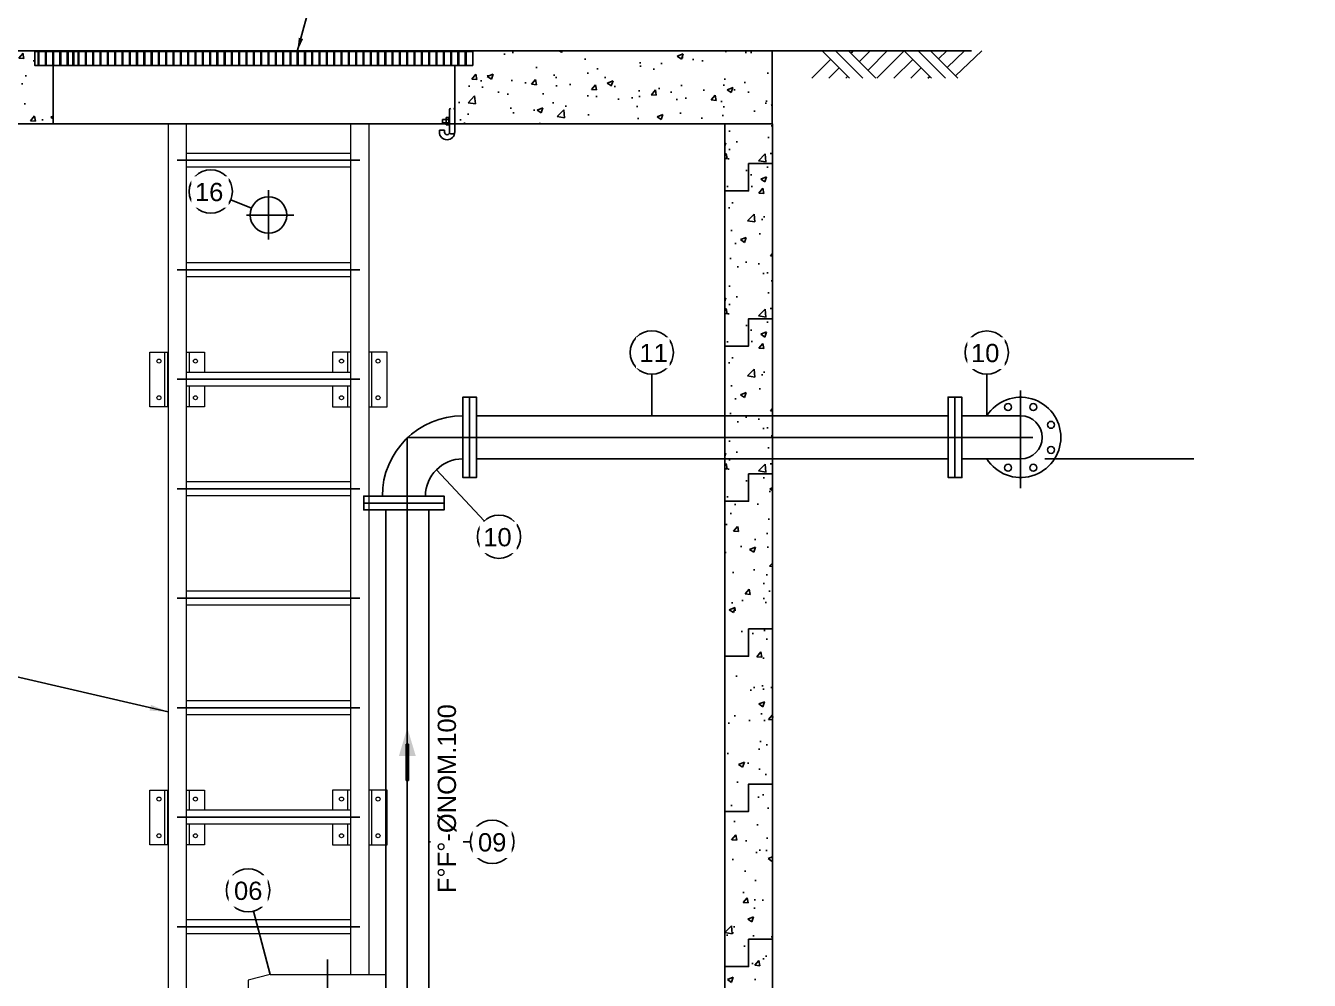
# Model space of a CAD drawing. Extents: x -160 to 364724, y -100 to 7353297.
# Drawn here: x 361701.119 to 361704.635, y 7348037.278 to 7348039.894 of the extents above; entities that cross this region are included whole.
import ezdxf
from ezdxf.enums import TextEntityAlignment as Align

# ---------------------------------------------------------------- set-up
doc = ezdxf.new("R2010")
doc.units = 0
doc.header["$LTSCALE"] = 5
for name, pattern in [('________________', [0]), ('HIDDEN', [0.375, 0.25, -0.125]), ('SGC_DASHDOT', [1, 0.5, -0.25, 0, -0.25]), ('SGC_HIDDEN', [0.375, 0.25, -0.125])]:
    doc.linetypes.add(name, pattern=pattern)
for name, color, linetype in [('BOLA LM', 1, 'Continuous'), ('BOMBA', 1, 'Continuous'), ('FLANGES', 2, 'Continuous'), ('GER-SIMBOLOS', 1, 'Continuous'), ('PAREDE CONCRETO CORTE', 5, 'Continuous'), ('PAREDE-VISTA', 2, 'Continuous'), ('Q-PLATO', 5, 'Continuous'), ('SANC_COTAS', 1, 'Continuous'), ('SANC_TEXTO', 2, 'Continuous'), ('SGC-Conexoes (Furos)', 1, 'Continuous'), ('SGC-Conexoes (Linhas Externas)', 3, 'Continuous'), ('SGC-Eixos', 253, 'SGC_DASHDOT'), ('SGC-PONTAS', 1, 'SGC_HIDDEN'), ('SGC-Tubos (Desenho Bifilar)', 3, 'Continuous'), ('TERRENO', 6, 'Continuous'), ('VEGETAÇÃO', 7, 'Continuous')]:
    doc.layers.add(name, color=color, linetype=linetype)
doc.layers.add('ESCADA', color=2, linetype='Continuous', lineweight=20)
doc.styles.add('R-80', font='arial.ttf')
doc.dimstyles.new('LEADER - 25', dxfattribs={"dimscale": 0.025, "dimtxt": 2, "dimasz": 1.5, "dimexe": 2, "dimexo": 1, "dimgap": 1, "dimtad": 1, "dimzin": 0, "dimtxsty": 'R-80', "dimcen": 0, "dimdle": 2, "dimclrd": 1, "dimclre": 1, "dimclrt": 2, "dimadec": 0, "dimazin": 0, "dimtfac": 0.5, "dimtmove": 2, "dimatfit": 3, "dimfxl": 1, "dimtolj": 1, "dimtzin": 0, "dimarcsym": 0})
doc.dimstyles.new('LEADER 25', dxfattribs={"dimscale": 0.025, "dimtxt": 2, "dimasz": 2, "dimexe": 2, "dimexo": 1, "dimgap": 1, "dimtad": 1, "dimdec": 0, "dimzin": 0, "dimdsep": 46, "dimtxsty": 'R-80', "dimcen": 0, "dimdle": 115, "dimclrd": 256, "dimclre": 256, "dimclrt": 256, "dimaunit": 1, "dimadec": 3, "dimazin": 0, "dimtfac": 0.5, "dimtdec": 0, "dimtmove": 2, "dimatfit": 3, "dimfxl": 1, "dimtolj": 1, "dimtzin": 0, "dimarcsym": 0})
pattern_1 = [(50, (361716.27035, 7348036.84485), (0.1639662, -0.0143452), [0.017145, -0.188595]), (355, (361716.27035, 7348036.84485), (-0.031719, 0.1719512), [0.013716, -0.1508765]), (100.4514, (361716.28401, 7348036.84365), (0.1322471, 0.157606), [0.014571, -0.1602812]), (46.1842, (361716.27035, 7348036.89057), (0.243971, -0.037838), [0.0257175, -0.2828925]), (96.6356, (361716.29068, 7348036.88742), (0.2136637, 0.2226835), [0.0218565, -0.240422]), (351.1842, (361716.27035, 7348036.89057), (0.2136637, 0.2226835), [0.020574, -0.2263138]), (21, (361716.2932, 7348036.87914), (0.136453, -0.0920387), [0.017145, -0.188595]), (326, (361716.2932, 7348036.87914), (0.0556218, 0.1657692), [0.013716, -0.150876]), (71.4514, (361716.30458, 7348036.87147), (0.1920748, 0.0737305), [0.014571, -0.160281]), (37.5, (361716.270346, 7348036.84485), (0.00277974, 0.07609953), [0, -0.1490472, 0, -0.153162, 0, -0.1514475]), (7.5, (361716.270346, 7348036.84485), (0.0601377, 0.0901625), [0, -0.0873252, 0, -0.1456182, 0, -0.0577215]), (327.5, (361716.21937, 7348036.84485), (0.12203154, -0.00515587), [0, -0.05715, 0, -0.178308, 0, -0.236601]), (317.5, (361716.19651, 7348036.84485), (0.1333163, 0.0228838), [0, -0.074295, 0, -0.1184148, 0, -0.168021])]

# ---------------------------------------------------------------- blocks, each defined once
blk = doc.blocks.new('*U348')
at = {"layer": 'GER-SIMBOLOS'}
for p, q in [((-0.587, -0.3), (-0.287, 0)), ((-0.454, -0.3), (-0.154, 0)), ((-0.3, -0.3), (0, 0)), ((0.3, -0.3), (0, 0)), ((0.31, -0.3), (0.61, 0)), ((0.453, -0.3), (0.753, 0)), ((0.599, -0.3), (0.899, 0)), ((-0.563, -0.276), (-0.849, 0)), ((-0.47, -0.183), (-0.659, 0)), ((-0.377, -0.089), (-0.466, 0)), ((0.113, -0.3), (-0.094, -0.094)), ((0.393, -0.207), (0.186, 0)), ((0.486, -0.114), (0.373, 0)), ((0.579, -0.021), (0.559, 0)), ((1.013, -0.3), (0.806, -0.094)), ((-0.26, -0.3), (-0.28, -0.28)), ((-0.074, -0.3), (-0.187, -0.187)), ((0.64, -0.3), (0.62, -0.28)), ((0.826, -0.3), (0.713, -0.187))]:
    blk.add_line(p, q, dxfattribs=at)
blk = doc.blocks.new('A$C190E3163')
at = {"layer": 'FLANGES'}
blk.add_lwpolyline([(0.11, 0.18), (0.11, 0.161), (-0.11, 0.161), (-0.11, 0.18)], close=True, dxfattribs=at)
blk.add_arc((0, 0), 0.11, 122.4364, 57.5636, dxfattribs=at)
at = {"layer": 'SGC-Conexoes (Furos)'}
for centre in [(-0.0831, 0.0344), (0.0831, 0.0344), (-0.0831, -0.0344), (0.0831, -0.0344), (-0.0344, -0.0831), (0.0344, -0.0831)]:
    blk.add_ellipse(centre, major_axis=(0, 0.0095), ratio=1, dxfattribs=at)
at = {"layer": 'SGC-Conexoes (Linhas Externas)'}
for p, q in [((-0.059, 0.161), (-0.059, 0)), ((0.059, 0.161), (0.059, 0))]:
    blk.add_line(p, q, dxfattribs=at)
blk.add_arc((0, 0), 0.059, 180, 0, dxfattribs=at)
blk = doc.blocks.new('A$C3c6772ca')
at = {"layer": 'FLANGES'}
for points in [[(0.11, 0), (0.11, -0.019), (-0.11, -0.019), (-0.11, 0)], [(-0.18, -0.29), (-0.161, -0.29), (-0.161, -0.07), (-0.18, -0.07)]]:
    blk.add_lwpolyline(points, close=True, dxfattribs=at)
at = {"layer": 'SGC-Conexoes (Linhas Externas)'}
for radius in [0.22, 0.102]:
    blk.add_arc((-0.161, -0.019), radius, 270, 360, dxfattribs=at)
blk = doc.blocks.new('A$C06EB255A')
at = {"linetype": 'HIDDEN', "ltscale": 40}
for points in [[(2.52, 2.01), (0, 0), (3.21, 0.29)], [(1.6, 0.79), (1.71, 0.55), (5.41, 2.04), (5.3, 2.28)]]:
    blk.add_hatch(color=256, dxfattribs=at).paths.add_polyline_path(points)
blk.add_lwpolyline([(5.41, 2.04), (1.71, 0.55), (1.6, 0.79), (5.3, 2.28), (5.41, 2.04)], dxfattribs=at)

msp = doc.modelspace()

# ---------------------------------------------------------------- hatches: boundary and pattern name
at = {"layer": 'VEGETAÇÃO'}
h = msp.add_hatch(dxfattribs=at)
h.set_pattern_fill('AR-CONC', color=1, scale=0.0009)
h.set_pattern_definition([(50, (361704.47515, 7348039.00199), (0.163966, -0.014345), [0.017145, -0.188595]), (355, (361704.47515, 7348039.00199), (-0.031719, 0.171951), [0.013716, -0.1508765]), (100.4514, (361704.48882, 7348039.0008), (0.132247, 0.157606), [0.014571, -0.160281]), (46.184, (361704.47515, 7348039.04771), (0.243971, -0.037838), [0.025717, -0.282892]), (96.6356, (361704.49548, 7348039.04456), (0.213664, 0.222684), [0.021857, -0.240422]), (351.184, (361704.47515, 7348039.0477), (0.213664, 0.222684), [0.020574, -0.226314]), (21, (361704.49801, 7348039.03628), (0.136453, -0.0920387), [0.017145, -0.188595]), (326, (361704.49801, 7348039.03628), (0.055622, 0.165769), [0.013716, -0.150876]), (71.4514, (361704.50938, 7348039.02861), (0.192075, 0.0737305), [0.014571, -0.160281]), (37.5, (361704.47515, 7348039.00199), (0.00277974, 0.0760995), [0, -0.1490472, 0, -0.153162, 0, -0.1514475]), (7.5, (361704.47515, 7348039.00199), (0.0601377, 0.0901625), [0, -0.0873252, 0, -0.1456182, 0, -0.0577215]), (327.5, (361704.424174, 7348039.00199), (0.1220315, -0.0051559), [0, -0.05715, 0, -0.178308, 0, -0.236601]), (317.5, (361704.40131, 7348039.00199), (0.1333163, 0.0228838), [0, -0.074295, 0, -0.1184148, 0, -0.168021])])
h.paths.add_polyline_path([(361701.1441, 7348039.8247), (361701.1441, 7348039.7847), (361701.1941, 7348039.7847), (361701.1941, 7348039.6247), (361700.4041, 7348039.6247), (361700.4041, 7348039.8247)])
h = msp.add_hatch(dxfattribs=at)
h.set_pattern_fill('AR-CONC', color=1, scale=0.0009)
h.set_pattern_definition([(50, (361703.12331, 7348039.00199), (0.163966, -0.014345), [0.017145, -0.188595]), (355, (361703.12331, 7348039.00199), (-0.03172, 0.17195), [0.013716, -0.150877]), (100.451, (361703.13697, 7348039.0008), (0.132247, 0.157606), [0.01457, -0.160281]), (46.184, (361703.1233, 7348039.04771), (0.24397, -0.037838), [0.025717, -0.282892]), (96.636, (361703.14364, 7348039.04456), (0.213664, 0.222684), [0.021857, -0.24042]), (351.184, (361703.1233, 7348039.0477), (0.213664, 0.222684), [0.020574, -0.226314]), (21, (361703.14617, 7348039.03628), (0.136453, -0.092039), [0.017145, -0.188595]), (326, (361703.14617, 7348039.03628), (0.055622, 0.16577), [0.013716, -0.150876]), (71.451, (361703.15754, 7348039.02861), (0.192075, 0.07373), [0.01457, -0.16028]), (37.5, (361703.12331, 7348039.00199), (0.0027797, 0.0760995), [0, -0.149047, 0, -0.153162, 0, -0.1514475]), (7.5, (361703.12331, 7348039.00199), (0.0601377, 0.0901625), [0, -0.087325, 0, -0.145618, 0, -0.0577215]), (327.5, (361703.07233, 7348039.00199), (0.1220315, -0.005156), [0, -0.05715, 0, -0.178308, 0, -0.236601]), (317.5, (361703.04947, 7348039.00199), (0.133316, 0.022884), [0, -0.074295, 0, -0.118415, 0, -0.168021])])
h.paths.add_polyline_path([(361702.3441, 7348039.8247), (361703.1633, 7348039.8247), (361703.1633, 7348039.6247), (361702.2941, 7348039.6247), (361702.2941, 7348039.7847), (361702.3441, 7348039.7847)])
h = msp.add_hatch(dxfattribs=at)
h.set_pattern_fill('AR-CONC', color=1, scale=0.0009)
h.set_pattern_definition([(50, (361716.27035, 7348037.69485), (0.1639662, -0.0143452), [0.017145, -0.188595]), (355, (361716.27035, 7348037.69485), (-0.031719, 0.1719512), [0.013716, -0.1508765]), (100.4514, (361716.28401, 7348037.69365), (0.1322471, 0.157606), [0.014571, -0.1602812]), (46.1842, (361716.27035, 7348037.74057), (0.243971, -0.037838), [0.0257175, -0.2828925]), (96.6356, (361716.29068, 7348037.73742), (0.2136637, 0.2226835), [0.0218565, -0.240422]), (351.1842, (361716.27035, 7348037.74057), (0.2136637, 0.2226835), [0.020574, -0.2263138]), (21, (361716.2932, 7348037.72914), (0.136453, -0.0920387), [0.017145, -0.188595]), (326, (361716.2932, 7348037.72914), (0.0556218, 0.1657692), [0.013716, -0.150876]), (71.4514, (361716.30458, 7348037.72147), (0.1920748, 0.0737305), [0.014571, -0.160281]), (37.5, (361716.270346, 7348037.69485), (0.00277974, 0.07609953), [0, -0.1490472, 0, -0.153162, 0, -0.1514475]), (7.5, (361716.270346, 7348037.69485), (0.0601377, 0.0901625), [0, -0.0873252, 0, -0.1456182, 0, -0.0577215]), (327.5, (361716.21937, 7348037.69485), (0.12203154, -0.00515587), [0, -0.05715, 0, -0.178308, 0, -0.236601]), (317.5, (361716.19651, 7348037.69485), (0.1333163, 0.0228838), [0, -0.074295, 0, -0.1184148, 0, -0.168021])])
h.paths.add_polyline_path([(361703.1641, 7348039.5156), (361703.1641, 7348039.6247), (361703.0991, 7348039.6247), (361703.0341, 7348039.6247), (361703.0341, 7348039.4406), (361703.0991, 7348039.4406), (361703.0991, 7348039.5156)])
h = msp.add_hatch(dxfattribs=at)
h.set_pattern_fill('AR-CONC', color=1, scale=0.0009)
h.set_pattern_definition([(50, (361716.27035, 7348037.26985), (0.1639662, -0.0143452), [0.017145, -0.188595]), (355, (361716.27035, 7348037.26985), (-0.031719, 0.1719512), [0.013716, -0.1508765]), (100.4514, (361716.28401, 7348037.26865), (0.1322471, 0.157606), [0.014571, -0.1602812]), (46.1842, (361716.27035, 7348037.31557), (0.243971, -0.037838), [0.0257175, -0.2828925]), (96.6356, (361716.29068, 7348037.31242), (0.2136637, 0.2226835), [0.0218565, -0.240422]), (351.1842, (361716.27035, 7348037.31557), (0.2136637, 0.2226835), [0.020574, -0.2263138]), (21, (361716.2932, 7348037.30414), (0.136453, -0.0920387), [0.017145, -0.188595]), (326, (361716.2932, 7348037.30414), (0.0556218, 0.1657692), [0.013716, -0.150876]), (71.4514, (361716.30458, 7348037.29647), (0.1920748, 0.0737305), [0.014571, -0.160281]), (37.5, (361716.270346, 7348037.26985), (0.00277974, 0.07609953), [0, -0.1490472, 0, -0.153162, 0, -0.1514475]), (7.5, (361716.270346, 7348037.26985), (0.0601377, 0.0901625), [0, -0.0873252, 0, -0.1456182, 0, -0.0577215]), (327.5, (361716.21937, 7348037.26985), (0.12203154, -0.00515587), [0, -0.05715, 0, -0.178308, 0, -0.236601]), (317.5, (361716.19651, 7348037.26985), (0.1333163, 0.0228838), [0, -0.074295, 0, -0.1184148, 0, -0.168021])])
h.paths.add_polyline_path([(361703.1641, 7348039.0906), (361703.1641, 7348039.5156), (361703.0991, 7348039.5156), (361703.0991, 7348039.4406), (361703.0341, 7348039.4406), (361703.0341, 7348039.0156), (361703.0991, 7348039.0156), (361703.0991, 7348039.0906)])
h = msp.add_hatch(dxfattribs=at)
h.set_pattern_fill('AR-CONC', color=1, scale=0.0009)
h.set_pattern_definition(pattern_1)
h.paths.add_polyline_path([(361703.1641, 7348038.6656), (361703.1641, 7348039.0906), (361703.0991, 7348039.0906), (361703.0991, 7348039.0156), (361703.0341, 7348039.0156), (361703.0341, 7348038.5906), (361703.0991, 7348038.5906), (361703.0991, 7348038.6656)])
h = msp.add_hatch(dxfattribs=at)
h.set_pattern_fill('AR-CONC', color=1, scale=0.0009)
h.set_pattern_definition(pattern_1)
h.paths.add_polyline_path([(361703.1641, 7348038.2406), (361703.1641, 7348038.6656), (361703.0991, 7348038.6656), (361703.0991, 7348038.5906), (361703.0341, 7348038.5906), (361703.0341, 7348038.1656), (361703.0991, 7348038.1656), (361703.0991, 7348038.2406)])
h = msp.add_hatch(dxfattribs=at)
h.set_pattern_fill('AR-CONC', color=1, scale=0.0009)
h.set_pattern_definition(pattern_1)
h.paths.add_polyline_path([(361703.1657, 7348037.8156), (361703.1657, 7348038.2406), (361703.1007, 7348038.2406), (361703.1007, 7348038.1656), (361703.0357, 7348038.1656), (361703.0357, 7348037.7406), (361703.1007, 7348037.7406), (361703.1007, 7348037.8156)])
h = msp.add_hatch(dxfattribs=at)
h.set_pattern_fill('AR-CONC', color=1, scale=0.0009)
h.set_pattern_definition(pattern_1)
h.paths.add_polyline_path([(361703.1641, 7348037.3908), (361703.1641, 7348037.8158), (361703.0991, 7348037.8158), (361703.0991, 7348037.7408), (361703.0341, 7348037.7408), (361703.0341, 7348037.3158), (361703.0991, 7348037.3158), (361703.0991, 7348037.3908)])
h = msp.add_hatch(dxfattribs=at)
h.set_pattern_fill('AR-CONC', color=1, scale=0.0009)
h.set_pattern_definition(pattern_1)
h.paths.add_polyline_path([(361703.1641, 7348036.9658), (361703.1641, 7348037.3908), (361703.0991, 7348037.3908), (361703.0991, 7348037.3158), (361703.0341, 7348037.3158), (361703.0341, 7348036.8908), (361703.0991, 7348036.8908), (361703.0991, 7348036.9658)])

# ---------------------------------------------------------------- linework, layer by layer
at = {"layer": 'BOLA LM'}
for p, q in [((361701.7378, 7348039.3936), (361701.681, 7348039.4167)), ((361702.8338, 7348038.9388), (361702.8338, 7348038.8247)), ((361703.7513, 7348038.9386), (361703.7513, 7348038.8245)), ((361702.3749, 7348038.5367), (361702.2439, 7348038.6767)), ((361702.3373, 7348037.6573), (361702.2233, 7348037.6573)), ((361701.7432, 7348037.4671), (361701.7883, 7348037.2939))]:
    msp.add_line(p, q, dxfattribs=at)
for centre in [(361701.626, 7348039.4391), (361702.8338, 7348038.9981), (361703.7513, 7348038.9979), (361702.4154, 7348038.4934), (361702.3967, 7348037.6573), (361701.7283, 7348037.5245)]:
    msp.add_circle(centre, 0.0593, dxfattribs=at)
at = {"layer": 'BOMBA'}
for p, q in [((361702.2711, 7348039.6369), (361702.2611, 7348039.6369)), ((361702.2611, 7348039.6369), (361702.2611, 7348039.6269)), ((361702.2711, 7348039.6417), (361702.2711, 7348039.6221)), ((361702.2711, 7348039.6417), (361702.2781, 7348039.6417)), ((361702.2711, 7348039.6368), (361702.2781, 7348039.6368)), ((361702.2781, 7348039.6424), (361702.2781, 7348039.6214)), ((361702.2801, 7348039.6424), (361702.2781, 7348039.6424)), ((361702.2801, 7348039.6639), (361702.2801, 7348039.5999)), ((361702.2661, 7348039.6069), (361702.2521, 7348039.6069)), ((361702.2521, 7348039.6019), (361702.2521, 7348039.6069)), ((361702.2711, 7348039.6269), (361702.2611, 7348039.6269)), ((361702.2661, 7348039.6019), (361702.2661, 7348039.6069)), ((361702.2711, 7348039.627), (361702.2781, 7348039.627)), ((361702.2711, 7348039.6221), (361702.2781, 7348039.6221)), ((361702.2801, 7348039.6214), (361702.2781, 7348039.6214)), ((361702.2941, 7348039.6019), (361702.2941, 7348039.6247)), ((361702.291, 7348039.5969), (361702.2831, 7348039.5969))]:
    msp.add_line(p, q, dxfattribs=at)
at = {"layer": 'BOMBA', "linetype": '________________', "lineweight": 9}
for p, q in [((361701.7883, 7348037.2939), (361701.7283, 7348037.2779)), ((361701.7883, 7348037.2939), (361702.1033, 7348037.2939)), ((361702.1053, 7348037.2934), (361702.1033, 7348037.2939)), ((361701.7283, 7348037.2779), (361701.7283, 7348037.0769))]:
    msp.add_line(p, q, dxfattribs=at)
at = {"layer": 'BOMBA'}
for centre, radius, start, end in [((361702.2721, 7348039.6289), 0.008, 0, 90), ((361702.2831, 7348039.6639), 0.003, 90, 180), ((361702.2911, 7348039.6639), 0.003, 0, 90), ((361702.2731, 7348039.6019), 0.021, 180, 0), ((361702.2731, 7348039.6019), 0.007, 180, 0), ((361702.2831, 7348039.5999), 0.003, 180, 270), ((361702.291, 7348039.5999), 0.003, 270, 353.6206)]:
    msp.add_arc(centre, radius, start, end, dxfattribs=at)
at = {"layer": 'ESCADA'}
for p, q in [((361701.5091, 7348039.6247), (361701.5091, 7348036.6082)), ((361701.5591, 7348039.6247), (361701.5591, 7348036.5934)), ((361702.0091, 7348039.6247), (361702.0091, 7348037.2939)), ((361702.0591, 7348039.6247), (361702.0591, 7348037.2939)), ((361702.0091, 7348039.5437), (361701.5591, 7348039.5437)), ((361702.0091, 7348039.5057), (361701.5591, 7348039.5057)), ((361702.0091, 7348039.2437), (361701.5591, 7348039.2437)), ((361702.0091, 7348039.2057), (361701.5591, 7348039.2057)), ((361701.4591, 7348038.9992), (361701.5091, 7348038.9992)), ((361701.4591, 7348038.8492), (361701.4591, 7348038.9992)), ((361701.5006, 7348038.8492), (361701.5006, 7348038.9992)), ((361701.5086, 7348038.8492), (361701.5086, 7348038.9992)), ((361701.5591, 7348038.9992), (361701.6091, 7348038.9992)), ((361701.5676, 7348038.9437), (361701.5676, 7348038.9992)), ((361701.6091, 7348038.9992), (361701.6091, 7348038.9437)), ((361702.0091, 7348038.9992), (361701.9591, 7348038.9992)), ((361701.9591, 7348038.9992), (361701.9591, 7348038.9437)), ((361702.0011, 7348038.9437), (361702.0011, 7348038.9992)), ((361702.1091, 7348038.9992), (361702.0591, 7348038.9992)), ((361702.0596, 7348038.8492), (361702.0596, 7348038.9992)), ((361702.0676, 7348038.8492), (361702.0676, 7348038.9992)), ((361702.1091, 7348038.8492), (361702.1091, 7348038.9992)), ((361702.0091, 7348038.9437), (361701.5591, 7348038.9437)), ((361702.0091, 7348038.9057), (361701.5591, 7348038.9057)), ((361701.5676, 7348038.8492), (361701.5676, 7348038.9057)), ((361701.6091, 7348038.9057), (361701.6091, 7348038.8492)), ((361701.9591, 7348038.9057), (361701.9591, 7348038.8492)), ((361702.0011, 7348038.8492), (361702.0011, 7348038.9057)), ((361701.5091, 7348038.8492), (361701.4591, 7348038.8492)), ((361701.6091, 7348038.8492), (361701.5591, 7348038.8492)), ((361701.9591, 7348038.8492), (361702.0091, 7348038.8492)), ((361702.0591, 7348038.8492), (361702.1091, 7348038.8492)), ((361702.0091, 7348038.6437), (361701.5591, 7348038.6437)), ((361702.0091, 7348038.6057), (361701.5591, 7348038.6057)), ((361702.0091, 7348038.3437), (361701.5591, 7348038.3437)), ((361702.0091, 7348038.3057), (361701.5591, 7348038.3057)), ((361702.0091, 7348038.0437), (361701.5591, 7348038.0437)), ((361702.0091, 7348038.0057), (361701.5591, 7348038.0057)), ((361701.4591, 7348037.7992), (361701.5091, 7348037.7992)), ((361701.4591, 7348037.6492), (361701.4591, 7348037.7992)), ((361701.5006, 7348037.6492), (361701.5006, 7348037.7992)), ((361701.5086, 7348037.6492), (361701.5086, 7348037.7992)), ((361701.5591, 7348037.7992), (361701.6091, 7348037.7992)), ((361701.5676, 7348037.7437), (361701.5676, 7348037.7992)), ((361701.6091, 7348037.7992), (361701.6091, 7348037.7437)), ((361702.0091, 7348037.7992), (361701.9591, 7348037.7992)), ((361701.9591, 7348037.7992), (361701.9591, 7348037.7437)), ((361702.0011, 7348037.7437), (361702.0011, 7348037.7992)), ((361702.1091, 7348037.7992), (361702.0591, 7348037.7992)), ((361702.0596, 7348037.6492), (361702.0596, 7348037.7992)), ((361702.0676, 7348037.6492), (361702.0676, 7348037.7992)), ((361702.1091, 7348037.6492), (361702.1091, 7348037.7992)), ((361702.0091, 7348037.7437), (361701.5591, 7348037.7437)), ((361702.0091, 7348037.7057), (361701.5591, 7348037.7057)), ((361701.5676, 7348037.6492), (361701.5676, 7348037.7057)), ((361701.6091, 7348037.7057), (361701.6091, 7348037.6492)), ((361701.9591, 7348037.7057), (361701.9591, 7348037.6492)), ((361702.0011, 7348037.6492), (361702.0011, 7348037.7057)), ((361701.5091, 7348037.6492), (361701.4591, 7348037.6492)), ((361701.6091, 7348037.6492), (361701.5591, 7348037.6492)), ((361701.9591, 7348037.6492), (361702.0091, 7348037.6492)), ((361702.0591, 7348037.6492), (361702.1091, 7348037.6492)), ((361702.0091, 7348037.4437), (361701.5591, 7348037.4437)), ((361702.0091, 7348037.4057), (361701.5591, 7348037.4057))]:
    msp.add_line(p, q, dxfattribs=at)
for centre in [(361701.4841, 7348038.9745), (361701.5841, 7348038.9745), (361701.9841, 7348038.9745), (361702.0841, 7348038.9745), (361701.4841, 7348038.874), (361701.5841, 7348038.874), (361701.9841, 7348038.874), (361702.0841, 7348038.874), (361701.4841, 7348037.7745), (361701.5841, 7348037.7745), (361701.9841, 7348037.7745), (361702.0841, 7348037.7745), (361701.4841, 7348037.674), (361701.5841, 7348037.674), (361701.9841, 7348037.674), (361702.0841, 7348037.674)]:
    msp.add_circle(centre, 0.0055, dxfattribs=at)
at = {"layer": 'FLANGES'}
for points in [[(361702.335, 7348038.6556), (361702.354, 7348038.6556), (361702.354, 7348038.8756), (361702.335, 7348038.8756)], [(361703.6641, 7348038.6557), (361703.6451, 7348038.6557), (361703.6451, 7348038.8757), (361703.6641, 7348038.8757)], [(361702.045, 7348038.5856), (361702.045, 7348038.5666), (361702.265, 7348038.5666), (361702.265, 7348038.5856)]]:
    msp.add_lwpolyline(points, close=True, dxfattribs=at)
at = {"layer": 'PAREDE CONCRETO CORTE', "flags": 128}
for points in [[(361701.1941, 7348039.6247), (361700.4041, 7348039.6247), (361700.4041, 7348039.8247), (361701.1441, 7348039.8247), (361701.1441, 7348039.7847), (361701.1941, 7348039.7847), (361701.1941, 7348039.6247)], [(361703.1641, 7348039.5156), (361703.1641, 7348039.6247), (361703.0991, 7348039.6247), (361703.0991, 7348039.6247), (361703.0341, 7348039.6247), (361703.0341, 7348039.4406), (361703.0991, 7348039.4406), (361703.0991, 7348039.5156)], [(361703.1641, 7348039.0906), (361703.1641, 7348039.5156), (361703.0991, 7348039.5156), (361703.0991, 7348039.4406), (361703.0341, 7348039.4406), (361703.0341, 7348039.0156), (361703.0991, 7348039.0156), (361703.0991, 7348039.0906)], [(361703.1641, 7348038.6656), (361703.1641, 7348039.0906), (361703.0991, 7348039.0906), (361703.0991, 7348039.0156), (361703.0341, 7348039.0156), (361703.0341, 7348038.5906), (361703.0991, 7348038.5906), (361703.0991, 7348038.6656)], [(361703.1641, 7348038.2406), (361703.1641, 7348038.6656), (361703.0991, 7348038.6656), (361703.0991, 7348038.5906), (361703.0341, 7348038.5906), (361703.0341, 7348038.1656), (361703.0991, 7348038.1656), (361703.0991, 7348038.2406)], [(361703.1641, 7348037.8156), (361703.1641, 7348038.2406), (361703.0991, 7348038.2406), (361703.0991, 7348038.1656), (361703.0341, 7348038.1656), (361703.0341, 7348037.7406), (361703.0991, 7348037.7406), (361703.0991, 7348037.8156)], [(361703.1641, 7348037.3906), (361703.1641, 7348037.8156), (361703.0991, 7348037.8156), (361703.0991, 7348037.7406), (361703.0341, 7348037.7406), (361703.0341, 7348037.3156), (361703.0991, 7348037.3156), (361703.0991, 7348037.3906)], [(361703.1641, 7348036.9656), (361703.1641, 7348037.3906), (361703.0991, 7348037.3906), (361703.0991, 7348037.3156), (361703.0341, 7348037.3156), (361703.0341, 7348036.8906), (361703.0991, 7348036.8906), (361703.0991, 7348036.9656)]]:
    msp.add_lwpolyline(points, close=True, dxfattribs=at)
msp.add_lwpolyline([(361702.3441, 7348039.7847), (361702.3441, 7348039.8247), (361703.1633, 7348039.8247), (361703.1633, 7348039.6247), (361702.2941, 7348039.6247), (361702.2941, 7348039.7847), (361702.3441, 7348039.7847)], dxfattribs=at)
at = {"layer": 'PAREDE-VISTA'}
for p, q in [((361702.2941, 7348039.7847), (361701.1941, 7348039.7847)), ((361702.2941, 7348039.6247), (361701.1941, 7348039.6247))]:
    msp.add_line(p, q, dxfattribs=at)
for points in [[(361701.1441, 7348039.8247), (361702.3441, 7348039.8247), (361702.3441, 7348039.8227), (361701.1441, 7348039.8227)], [(361701.1551, 7348039.7847), (361701.1551, 7348039.8227), (361701.1531, 7348039.8227), (361701.1531, 7348039.7847)], [(361701.1751, 7348039.7847), (361701.1751, 7348039.8227), (361701.1731, 7348039.8227), (361701.1731, 7348039.7847)], [(361701.1931, 7348039.7847), (361701.1931, 7348039.8227), (361701.1951, 7348039.8227), (361701.1951, 7348039.7847)], [(361701.2131, 7348039.7847), (361701.2131, 7348039.8227), (361701.2151, 7348039.8227), (361701.2151, 7348039.7847)], [(361701.2331, 7348039.7847), (361701.2331, 7348039.8227), (361701.2351, 7348039.8227), (361701.2351, 7348039.7847)], [(361701.2487, 7348039.7847), (361701.2487, 7348039.8227), (361701.2507, 7348039.8227), (361701.2507, 7348039.7847)], [(361701.2631, 7348039.7847), (361701.2631, 7348039.8227), (361701.2651, 7348039.8227), (361701.2651, 7348039.7847)], [(361701.2831, 7348039.7847), (361701.2831, 7348039.8227), (361701.2851, 7348039.8227), (361701.2851, 7348039.7847)], [(361701.2831, 7348039.7847), (361701.2831, 7348039.8227), (361701.2851, 7348039.8227), (361701.2851, 7348039.7847)], [(361701.3031, 7348039.7847), (361701.3031, 7348039.8227), (361701.3051, 7348039.8227), (361701.3051, 7348039.7847)], [(361701.3231, 7348039.7847), (361701.3231, 7348039.8227), (361701.3251, 7348039.8227), (361701.3251, 7348039.7847)], [(361701.3431, 7348039.7847), (361701.3431, 7348039.8227), (361701.3451, 7348039.8227), (361701.3451, 7348039.7847)], [(361701.3631, 7348039.7847), (361701.3631, 7348039.8227), (361701.3651, 7348039.8227), (361701.3651, 7348039.7847)], [(361701.3831, 7348039.7847), (361701.3831, 7348039.8227), (361701.3851, 7348039.8227), (361701.3851, 7348039.7847)], [(361701.4031, 7348039.7847), (361701.4031, 7348039.8227), (361701.4051, 7348039.8227), (361701.4051, 7348039.7847)], [(361701.4231, 7348039.7847), (361701.4231, 7348039.8227), (361701.4251, 7348039.8227), (361701.4251, 7348039.7847)], [(361701.4431, 7348039.7847), (361701.4431, 7348039.8227), (361701.4451, 7348039.8227), (361701.4451, 7348039.7847)], [(361701.4631, 7348039.7847), (361701.4631, 7348039.8227), (361701.4651, 7348039.8227), (361701.4651, 7348039.7847)], [(361701.4831, 7348039.7847), (361701.4831, 7348039.8227), (361701.4851, 7348039.8227), (361701.4851, 7348039.7847)], [(361701.5031, 7348039.7847), (361701.5031, 7348039.8227), (361701.5051, 7348039.8227), (361701.5051, 7348039.7847)], [(361701.5231, 7348039.7847), (361701.5231, 7348039.8227), (361701.5251, 7348039.8227), (361701.5251, 7348039.7847)], [(361701.5431, 7348039.7847), (361701.5431, 7348039.8227), (361701.5451, 7348039.8227), (361701.5451, 7348039.7847)], [(361701.5631, 7348039.7847), (361701.5631, 7348039.8227), (361701.5651, 7348039.8227), (361701.5651, 7348039.7847)], [(361701.5831, 7348039.7847), (361701.5831, 7348039.8227), (361701.5851, 7348039.8227), (361701.5851, 7348039.7847)], [(361701.6031, 7348039.7847), (361701.6031, 7348039.8227), (361701.6051, 7348039.8227), (361701.6051, 7348039.7847)], [(361701.6231, 7348039.7847), (361701.6231, 7348039.8227), (361701.6251, 7348039.8227), (361701.6251, 7348039.7847)], [(361701.6431, 7348039.7847), (361701.6431, 7348039.8227), (361701.6451, 7348039.8227), (361701.6451, 7348039.7847)], [(361701.6631, 7348039.7847), (361701.6631, 7348039.8227), (361701.6651, 7348039.8227), (361701.6651, 7348039.7847)], [(361701.6831, 7348039.7847), (361701.6831, 7348039.8227), (361701.6851, 7348039.8227), (361701.6851, 7348039.7847)], [(361701.7031, 7348039.7847), (361701.7031, 7348039.8227), (361701.7051, 7348039.8227), (361701.7051, 7348039.7847)], [(361701.7231, 7348039.7847), (361701.7231, 7348039.8227), (361701.7251, 7348039.8227), (361701.7251, 7348039.7847)], [(361701.7431, 7348039.7847), (361701.7431, 7348039.8227), (361701.7451, 7348039.8227), (361701.7451, 7348039.7847)], [(361701.7631, 7348039.7847), (361701.7631, 7348039.8227), (361701.7651, 7348039.8227), (361701.7651, 7348039.7847)], [(361701.7831, 7348039.7847), (361701.7831, 7348039.8227), (361701.7851, 7348039.8227), (361701.7851, 7348039.7847)], [(361701.8031, 7348039.7847), (361701.8031, 7348039.8227), (361701.8051, 7348039.8227), (361701.8051, 7348039.7847)], [(361701.8231, 7348039.7847), (361701.8231, 7348039.8227), (361701.8251, 7348039.8227), (361701.8251, 7348039.7847)], [(361701.8431, 7348039.7847), (361701.8431, 7348039.8227), (361701.8451, 7348039.8227), (361701.8451, 7348039.7847)], [(361701.8631, 7348039.7847), (361701.8631, 7348039.8227), (361701.8651, 7348039.8227), (361701.8651, 7348039.7847)], [(361701.8831, 7348039.7847), (361701.8831, 7348039.8227), (361701.8851, 7348039.8227), (361701.8851, 7348039.7847)], [(361701.9031, 7348039.7847), (361701.9031, 7348039.8227), (361701.9051, 7348039.8227), (361701.9051, 7348039.7847)], [(361701.9231, 7348039.7847), (361701.9231, 7348039.8227), (361701.9251, 7348039.8227), (361701.9251, 7348039.7847)], [(361701.9431, 7348039.7847), (361701.9431, 7348039.8227), (361701.9451, 7348039.8227), (361701.9451, 7348039.7847)], [(361701.9631, 7348039.7847), (361701.9631, 7348039.8227), (361701.9651, 7348039.8227), (361701.9651, 7348039.7847)], [(361701.9831, 7348039.7847), (361701.9831, 7348039.8227), (361701.9851, 7348039.8227), (361701.9851, 7348039.7847)], [(361702.0031, 7348039.7847), (361702.0031, 7348039.8227), (361702.0051, 7348039.8227), (361702.0051, 7348039.7847)], [(361702.0231, 7348039.7847), (361702.0231, 7348039.8227), (361702.0251, 7348039.8227), (361702.0251, 7348039.7847)], [(361702.0431, 7348039.7847), (361702.0431, 7348039.8227), (361702.0451, 7348039.8227), (361702.0451, 7348039.7847)], [(361702.0631, 7348039.7847), (361702.0631, 7348039.8227), (361702.0651, 7348039.8227), (361702.0651, 7348039.7847)], [(361702.0831, 7348039.7847), (361702.0831, 7348039.8227), (361702.0851, 7348039.8227), (361702.0851, 7348039.7847)], [(361702.1031, 7348039.7847), (361702.1031, 7348039.8227), (361702.1051, 7348039.8227), (361702.1051, 7348039.7847)], [(361702.1231, 7348039.7847), (361702.1231, 7348039.8227), (361702.1251, 7348039.8227), (361702.1251, 7348039.7847)], [(361702.1431, 7348039.7847), (361702.1431, 7348039.8227), (361702.1451, 7348039.8227), (361702.1451, 7348039.7847)], [(361702.1631, 7348039.7847), (361702.1631, 7348039.8227), (361702.1651, 7348039.8227), (361702.1651, 7348039.7847)], [(361702.1831, 7348039.7847), (361702.1831, 7348039.8227), (361702.1851, 7348039.8227), (361702.1851, 7348039.7847)], [(361702.2031, 7348039.7847), (361702.2031, 7348039.8227), (361702.2051, 7348039.8227), (361702.2051, 7348039.7847)], [(361702.2231, 7348039.7847), (361702.2231, 7348039.8227), (361702.2251, 7348039.8227), (361702.2251, 7348039.7847)], [(361702.2431, 7348039.7847), (361702.2431, 7348039.8227), (361702.2451, 7348039.8227), (361702.2451, 7348039.7847)], [(361702.2631, 7348039.7847), (361702.2631, 7348039.8227), (361702.2651, 7348039.8227), (361702.2651, 7348039.7847)], [(361702.2831, 7348039.7847), (361702.2831, 7348039.8227), (361702.2851, 7348039.8227), (361702.2851, 7348039.7847)], [(361702.3031, 7348039.7847), (361702.3031, 7348039.8227), (361702.3051, 7348039.8227), (361702.3051, 7348039.7847)], [(361702.3231, 7348039.7847), (361702.3231, 7348039.8227), (361702.3251, 7348039.8227), (361702.3251, 7348039.7847)]]:
    msp.add_lwpolyline(points, close=True, dxfattribs=at)
at = {"layer": 'SANC_COTAS'}
msp.add_line((361703.9103, 7348038.7065), (361704.3184, 7348038.7065), dxfattribs=at)
at = {"layer": 'SGC-Eixos'}
for p, q in [((361702.0341, 7348039.5247), (361701.5341, 7348039.5247)), ((361701.7841, 7348039.4427), (361701.7841, 7348039.3075)), ((361701.8531, 7348039.3747), (361701.7235, 7348039.3747)), ((361702.0341, 7348039.2247), (361701.5341, 7348039.2247)), ((361702.0341, 7348038.9247), (361701.5341, 7348038.9247)), ((361702.0341, 7348038.6247), (361701.5341, 7348038.6247)), ((361702.0341, 7348038.3247), (361701.5341, 7348038.3247)), ((361702.0341, 7348038.0247), (361701.5341, 7348038.0247)), ((361702.0341, 7348037.7247), (361701.5341, 7348037.7247)), ((361702.0341, 7348037.4247), (361701.5341, 7348037.4247))]:
    msp.add_line(p, q, dxfattribs=at)
at = {"layer": 'SGC-Eixos', "ltscale": 0.3}
msp.add_line((361703.8441, 7348038.8936), (361703.8441, 7348038.6266), dxfattribs=at)
at = {"layer": 'SGC-Eixos', "ltscale": 2}
for p, q in [((361702.1641, 7348035.6908), (361702.1641, 7348038.7656)), ((361702.1641, 7348038.7656), (361703.8777, 7348038.7656)), ((361701.9458, 7348037.3353), (361701.9458, 7348035.9391))]:
    msp.add_line(p, q, dxfattribs=at)
at = {"layer": 'SGC-PONTAS', "ltscale": 1.5}
for p, q in [((361703.1643, 7348038.8247), (361703.0341, 7348038.8247)), ((361703.1643, 7348038.7067), (361703.0341, 7348038.7067))]:
    msp.add_line(p, q, dxfattribs=at)
at = {"layer": 'SGC-Tubos (Desenho Bifilar)'}
for p, q in [((361702.354, 7348038.8247), (361703.0341, 7348038.8247)), ((361703.1641, 7348038.8247), (361703.6451, 7348038.8247)), ((361702.354, 7348038.7067), (361703.0341, 7348038.7067)), ((361703.1641, 7348038.7067), (361703.6451, 7348038.7067)), ((361702.1053, 7348038.5666), (361702.1053, 7348037.1126)), ((361702.2233, 7348038.5666), (361702.2233, 7348037.1126))]:
    msp.add_line(p, q, dxfattribs=at)
msp.add_circle((361701.7841, 7348039.3747), 0.05, dxfattribs=at)
at = {"layer": 'TERRENO'}
msp.add_line((361703.1641, 7348039.8247), (361703.7091, 7348039.8247), dxfattribs=at)

# ---------------------------------------------------------------- block references
at = {"xscale": -1, "rotation": 90.00000002929488}
msp.add_blockref('A$C190E3163', (361703.8441, 7348038.7655), dxfattribs=at)
at = {"ltscale": 0.7, "xscale": -0.02500000000000001, "yscale": 0.02500000000000001, "zscale": 0.01250000000000001, "rotation": 111.9028744596876}
msp.add_blockref('A$C06EB255A', (361702.1643, 7348037.9697), dxfattribs=at)
at = {"layer": 'GER-SIMBOLOS', "color": 7, "xscale": -0.25, "yscale": 0.25, "zscale": 0.25}
msp.add_blockref('*U348', (361703.5252, 7348039.8247), dxfattribs=at)
at = {"layer": 'SANC_COTAS', "xscale": -1, "rotation": 270}
msp.add_blockref('A$C3c6772ca', (361702.335, 7348038.7656), dxfattribs=at)

# ---------------------------------------------------------------- leaders
at = {"layer": 'SANC_COTAS'}
for points, dimstyle in [([(361701.8631, 7348039.8227), (361701.9075, 7348039.9854)], 'LEADER - 25'), ([(361701.5091, 7348038.0136), (361699.6871, 7348038.4353)], 'LEADER 25')]:
    msp.add_leader(points, dimstyle=dimstyle, dxfattribs=at)

# ---------------------------------------------------------------- next in the draw order: wipeouts: each hides what was drawn before it
for points in [[(361701.5729, 7348039.3945), (361701.6748, 7348039.3945), (361701.6748, 7348039.4805), (361701.5729, 7348039.4805)], [(361702.7903, 7348038.9543), (361702.8825, 7348038.9543), (361702.8825, 7348039.0395), (361702.7903, 7348039.0395)], [(361703.6983, 7348038.9532), (361703.8, 7348038.9532), (361703.8, 7348039.0393), (361703.6983, 7348039.0393)], [(361702.3624, 7348038.4488), (361702.4642, 7348038.4488), (361702.4642, 7348038.5348), (361702.3624, 7348038.5348)], [(361702.3172, 7348037.505), (361702.3172, 7348038.0487), (361702.2283, 7348038.0487), (361702.2283, 7348037.505)], [(361702.3434, 7348037.6127), (361702.4501, 7348037.6127), (361702.4501, 7348037.6987), (361702.3434, 7348037.6987)], [(361701.6752, 7348037.4798), (361701.7817, 7348037.4798), (361701.7817, 7348037.5659), (361701.6752, 7348037.5659)]]:
    msp.add_wipeout(points).dxf.layer = 'SANC_TEXTO'

# ---------------------------------------------------------------- next in the draw order: linework, layer by layer
at = {"layer": 'Q-PLATO'}
msp.add_circle((361680.2092, 7348035.5226), 46.9117, dxfattribs=at)

# ---------------------------------------------------------------- next in the draw order: texts
at = {"layer": 'SANC_TEXTO', "style": 'R-80'}
for s, p in [('16', (361701.6216, 7348039.4128)), ('11', (361702.839, 7348038.9718)), ('10', (361703.747, 7348038.9716)), ('10', (361702.4112, 7348038.4671)), ('09', (361702.3968, 7348037.631)), ('06', (361701.7286, 7348037.4982))]:
    msp.add_text(s, height=0.05, dxfattribs=at).set_placement(p, align=Align.CENTER)
msp.add_text('F°F°-ØNOM.100', height=0.05, rotation=90, dxfattribs=at).set_placement((361702.2976, 7348037.5168))

doc.saveas('drawing.dxf')
